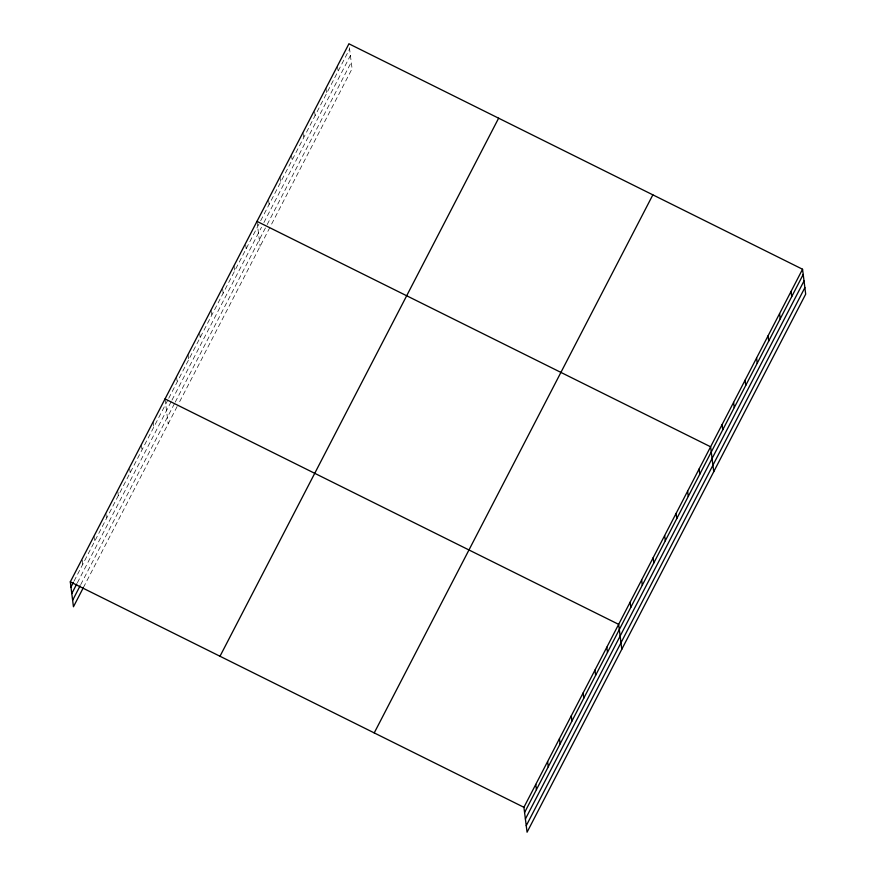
<?xml version="1.0" encoding="UTF-8"?>
<svg xmlns="http://www.w3.org/2000/svg" width="876" height="876" viewBox="0 0 876 876"><rect width="100%" height="100%" fill="white"/><g stroke="black" fill="none" stroke-linecap="round" stroke-linejoin="round"><path stroke-width="0.66" stroke-dasharray="4.38 3.29" d="M74.077 581.062L168.115 399.467M168.718 398.295L260.062 221.902M260.676 220.741L349.59 49.012M77.395 582.748L171.357 401.285M171.959 400.124L261.497 227.234M263.906 222.559L350.411 55.517M80.734 584.62L174.62 403.31M175.233 402.139L266.567 225.745M267.18 224.584L351.265 62.207M83.417 587.511L178.463 403.967M179.679 401.624L270.421 226.402M271.626 224.07L352.086 68.7L348.933 43.8M337.446 65.996L338.103 71.208M325.949 88.191L326.606 93.403M314.615 111.69L315.119 115.599M302.965 132.583L303.622 137.795M291.467 154.778L292.124 159.99M279.97 176.974L280.638 182.186M268.647 200.473L269.14 204.382M256.986 221.365L260.128 246.266M245.663 244.864L246.156 248.773M234.001 265.756L234.659 270.969M222.668 289.255L223.161 293.164M211.017 310.137L211.674 315.36M199.684 333.647L200.177 337.556M188.022 354.528L188.69 359.751M176.536 376.724L177.193 381.947M165.038 398.919L168.181 423.82M153.201 421.794L153.858 427.006M141.354 444.658L142.011 449.87M129.681 468.835L130.174 472.744M117.833 491.699L118.326 495.608M105.832 513.259L106.489 518.482M93.984 536.134L94.652 541.346M82.311 560.301L82.804 564.21"/><path stroke-width="1.31" d="M83.417 587.511L73.453 606.761L70.31 581.861L348.933 43.8L802.547 269.239L805.69 294.139L527.067 832.2L523.914 807.3L802.547 269.239M70.967 587.084L73.453 582.266M71.788 593.578L76.77 583.953M72.631 600.268L80.11 585.825M219.996 656.255L498.63 118.194M374.227 732.905L652.861 194.844M524.582 812.512L803.204 274.451M525.403 819.016L804.026 280.944M526.246 825.707L804.88 287.646M256.986 221.365L710.6 446.793L713.743 471.693M165.038 398.919L618.653 624.358L621.796 649.258M70.31 581.861L523.914 807.3M791.061 291.434L791.718 296.646M779.563 313.63L780.22 318.842M768.066 335.826L768.723 341.038M756.579 358.01L757.236 363.233M745.082 380.206L745.739 385.429M733.584 402.402L734.252 407.625M722.098 424.597L722.755 429.82M699.103 468.988L699.771 474.212M687.616 491.184L688.273 496.407M676.119 513.38L676.776 518.603M664.632 535.575L665.289 540.799M653.135 557.771L653.792 562.994M641.637 579.967L642.294 585.179M630.151 602.162L630.808 607.375M606.816 647.222L607.473 652.445M594.968 670.096L595.625 675.308M583.131 692.96L583.788 698.183M571.283 715.823L571.94 721.047M559.446 738.698L560.103 743.91M547.599 761.562L548.266 766.785M535.762 784.436L536.419 789.648"/></g></svg>
